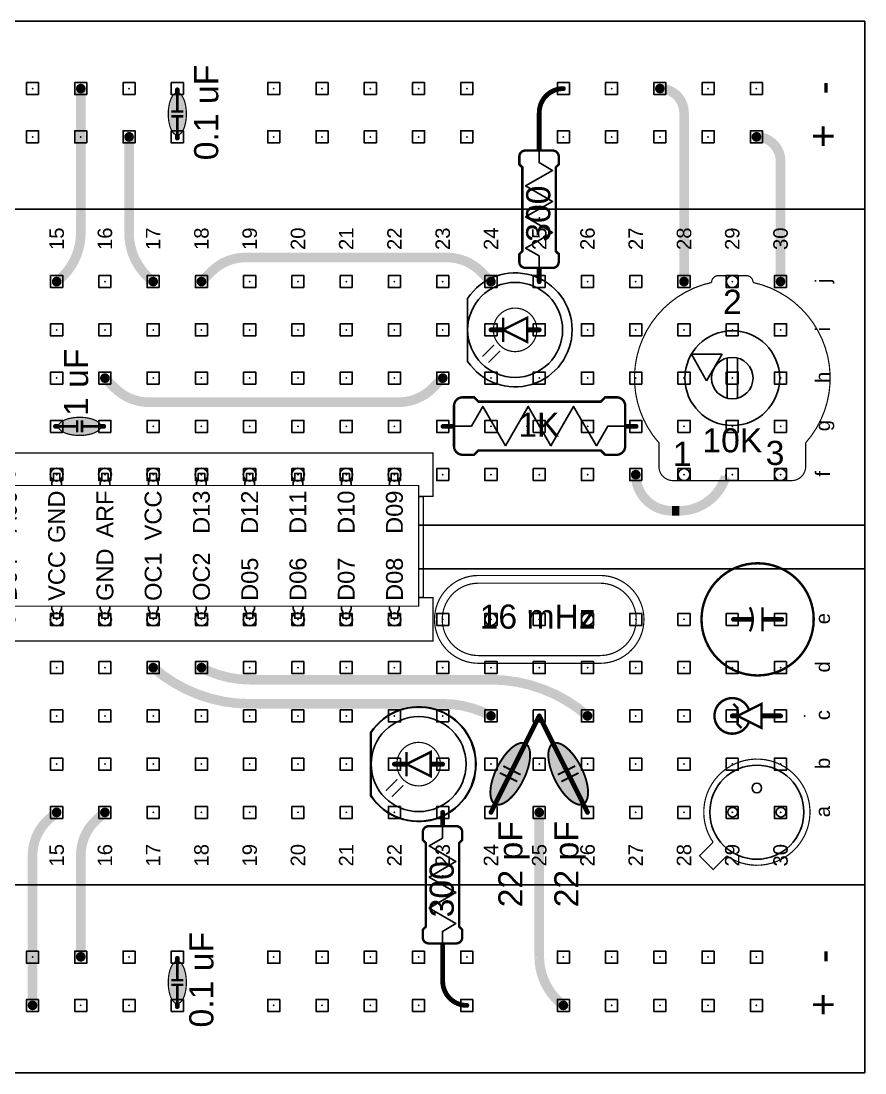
# Model space of a CAD drawing. Header units: inches. Extents: x -1.06 to 2.19, y 1.16 to 3.34.
# Drawn here: x 0.439 to 2.188, y 1.16 to 3.34 of the extents above; entities that cross this region are included whole.
import ezdxf
from ezdxf.enums import TextEntityAlignment as Align

# ---------------------------------------------------------------- set-up
doc = ezdxf.new("R2010")
doc.units = ezdxf.units.IN
doc.header["$MEASUREMENT"] = 0
for name, color, linetype in [('21', 251, 'Continuous'), ('23', 178, 'Continuous'), ('51', 251, 'Continuous'), ('breadboard', 7, 'Continuous'), ('tiepoints', 7, 'Continuous')]:
    doc.layers.add(name, color=color, linetype=linetype)
doc.styles.add('Arial', font='arial.ttf')
doc.styles.add('Pins', font='arial.ttf', dxfattribs={"height": 0.05})
doc.styles.get("Standard").update_dxf_attribs({"font": 'arial.ttf'})

# ---------------------------------------------------------------- blocks, each defined once
blk = doc.blocks.new('Capacitor_Ceramic_Medium')
at = {"linetype": 'ByBlock'}
h = blk.add_hatch(color=256, dxfattribs=at)
h.set_gradient(color1=(204, 153, 0), color2=(204, 153, 0))
edge = h.paths.add_edge_path()
edge.add_arc((0.0151, 0), 0.00884, 180, 201.818)
edge.add_arc((0.0159, 0.0003), 0.00971, 201.818, 222.6196)
edge.add_arc((0.0353, 0.0182), 0.0361, 222.6196, 227.7217)
edge.add_arc((0.0192, 0.0005), 0.0121, 227.7217, 236.5255)
edge.add_arc((0.0422, 0.0353), 0.0539, 236.5255, 240.9992)
edge.add_arc((0.0289, 0.0112), 0.0264, 240.9992, 247.3943)
edge.add_arc((0.0513, 0.0652), 0.0848, 247.3943, 250.0798)
edge.add_arc((0.0356, 0.0216), 0.0384, 250.0798, 254.069)
edge.add_arc((0.053, 0.0828), 0.1022, 254.069, 256.041)
edge.add_arc((0.0455, 0.0524), 0.0707, 256.041, 258.4109)
edge.add_arc((0.0438, 0.0441), 0.0623, 258.4109, 260.6629)
edge.add_arc((0.0591, 0.1375), 0.157, 260.6629, 262.0817)
edge.add_arc((0.0478, 0.0561), 0.0748, 262.0817, 266.4221)
edge.add_arc((0.05, 0.0913), 0.11, 266.4221, 270)
edge.add_arc((0.05, 0.0913), 0.11, 270, 273.5779)
edge.add_arc((0.0522, 0.0561), 0.0748, 273.5779, 277.9183)
edge.add_arc((0.0409, 0.1375), 0.157, 277.9183, 279.3371)
edge.add_arc((0.0562, 0.0441), 0.0623, 279.3371, 281.5891)
edge.add_arc((0.0545, 0.0524), 0.0707, 281.5891, 283.959)
edge.add_arc((0.047, 0.0828), 0.1022, 283.959, 285.931)
edge.add_arc((0.0644, 0.0216), 0.0384, 285.931, 289.9202)
edge.add_arc((0.0487, 0.0652), 0.0848, 289.9202, 292.6057)
edge.add_arc((0.0711, 0.0112), 0.0264, 292.6057, 299.0008)
edge.add_arc((0.0578, 0.0353), 0.0539, 299.0008, 303.4745)
edge.add_arc((0.0808, 0.0005), 0.0121, 303.4745, 312.2783)
edge.add_arc((0.0647, 0.0182), 0.0361, 312.2783, 317.3804)
edge.add_arc((0.0841, 0.0003), 0.00971, 317.3804, 338.182)
edge.add_arc((0.0849, 0), 0.00884, 338.182, 360)
edge.add_arc((0.0849, 0), 0.00884, 360, 381.818)
edge.add_arc((0.0841, -0.0003), 0.00971, 21.818, 42.6196)
edge.add_arc((0.0647, -0.0182), 0.0361, 42.6196, 47.7217)
edge.add_arc((0.0808, -0.0005), 0.0121, 47.7217, 56.5255)
edge.add_arc((0.0578, -0.0353), 0.0539, 56.5255, 60.9992)
edge.add_arc((0.0711, -0.0112), 0.0264, 60.9992, 67.3943)
edge.add_arc((0.0487, -0.0652), 0.0848, 67.3943, 70.0798)
edge.add_arc((0.0644, -0.0216), 0.0384, 70.0798, 74.069)
edge.add_arc((0.047, -0.0828), 0.1022, 74.069, 76.041)
edge.add_arc((0.0545, -0.0524), 0.0707, 76.041, 78.4109)
edge.add_arc((0.0562, -0.0441), 0.0623, 78.4109, 80.6629)
edge.add_arc((0.0409, -0.1375), 0.157, 80.6629, 82.0817)
edge.add_arc((0.0522, -0.0561), 0.0748, 82.0817, 86.4221)
edge.add_arc((0.05, -0.0913), 0.11, 86.4221, 90)
edge.add_arc((0.05, -0.0913), 0.11, 90, 93.5779)
edge.add_arc((0.0478, -0.0561), 0.0748, 93.5779, 97.9183)
edge.add_arc((0.0591, -0.1375), 0.157, 97.9183, 99.3371)
edge.add_arc((0.0438, -0.0441), 0.0623, 99.3371, 101.5891)
edge.add_arc((0.0455, -0.0524), 0.0707, 101.5891, 103.959)
edge.add_arc((0.053, -0.0828), 0.1022, 103.959, 105.931)
edge.add_arc((0.0356, -0.0216), 0.0384, 105.931, 109.9202)
edge.add_arc((0.0513, -0.0652), 0.0848, 109.9202, 112.6057)
edge.add_arc((0.0289, -0.0112), 0.0264, 112.6057, 119.0008)
edge.add_arc((0.0422, -0.0353), 0.0539, 119.0008, 123.4745)
edge.add_arc((0.0192, -0.0005), 0.0121, 123.4745, 132.2783)
edge.add_arc((0.0353, -0.0182), 0.0361, 132.2783, 137.3804)
edge.add_arc((0.0159, -0.0003), 0.00971, 137.3804, 158.182)
edge.add_arc((0.0151, 0), 0.00884, 158.182, 180)
for points, const_width in [([(-0.0025, 0, 1), (0.0025, 0, 1)], 0.005), ([(0.0062, 0, 0.095488), (0.0069, -0.0033, 0.091014), (0.0088, -0.0062, 0.022266), (0.011, -0.0085, 0.038433), (0.0125, -0.0097, 0.019523), (0.0161, -0.0118, 0.027911), (0.0187, -0.0131, 0.011718), (0.0225, -0.0146, 0.017408), (0.025, -0.0154, 0.008605), (0.0284, -0.0163, 0.010341), (0.0312, -0.0169, 0.009827), (0.0337, -0.0174, 0.00619), (0.0375, -0.018, 0.018941), (0.0431, -0.0185, 0.015613), (0.05, -0.0187, 0.015613), (0.0569, -0.0185, 0.018941), (0.0625, -0.018, 0.00619), (0.0663, -0.0174, 0.009827), (0.0688, -0.0169, 0.010341), (0.0716, -0.0163, 0.008605), (0.075, -0.0154, 0.017408), (0.0775, -0.0146, 0.011718), (0.0812, -0.0131, 0.027911), (0.0839, -0.0118, 0.019523), (0.0875, -0.0097, 0.038433), (0.089, -0.0085, 0.022266), (0.0912, -0.0062, 0.091014), (0.0931, -0.0033, 0.095488), (0.0938, 0, 0.095488), (0.0931, 0.0033, 0.091014), (0.0912, 0.0062, 0.022266), (0.089, 0.0085, 0.038433), (0.0875, 0.0097, 0.019523), (0.0839, 0.0118, 0.027911), (0.0812, 0.0131, 0.011718), (0.0775, 0.0146, 0.017408), (0.075, 0.0154, 0.008605), (0.0716, 0.0163, 0.010341), (0.0688, 0.0169, 0.009827), (0.0663, 0.0174, 0.00619), (0.0625, 0.018, 0.018941), (0.0569, 0.0185, 0.015613), (0.05, 0.0187, 0.015613), (0.0431, 0.0185, 0.018941), (0.0375, 0.018, 0.00619), (0.0337, 0.0174, 0.009827), (0.0312, 0.0169, 0.010341), (0.0284, 0.0163, 0.008605), (0.025, 0.0154, 0.017408), (0.0225, 0.0146, 0.011718), (0.0187, 0.0131, 0.027911), (0.0161, 0.0118, 0.019523), (0.0125, 0.0097, 0.038433), (0.011, 0.0085, 0.022266), (0.0088, 0.0062, 0.091014), (0.0069, 0.0033, 0.095488)], 0.0025), ([(0.0975, 0, 1), (0.1025, 0, 1)], 0.005)]:
    blk.add_lwpolyline(points, format="xyb", close=True, dxfattribs=dict(at, const_width=const_width))
for points in [[(0.0062, 0, 0.005, 0.005, 0), (0.045, 0, 0.005, 0.005, 0)], [(0.055, 0, 0.005, 0.005, 0), (0.0938, 0, 0.005, 0.005, 0)]]:
    blk.add_lwpolyline(points, format="xyseb", dxfattribs=at)
at = {"layer": '21', "const_width": 0.005}
for points in [[(0.045, -0.0125), (0.045, 0.0125)], [(0.055, -0.0125), (0.055, 0.0125)]]:
    blk.add_lwpolyline(points, dxfattribs=at)
at = {"layer": '51', "const_width": 0.01}
for points in [[(0.0062, 0), (0, 0)], [(0.1, 0), (0.0938, 0)]]:
    blk.add_lwpolyline(points, dxfattribs=at)
blk = doc.blocks.new('Dip_Chip_28_ATMEGA328')
at = {"linetype": 'ByBlock'}
blk.add_wipeout([(-0.05, 0.275), (-0.05, 0.025), (1.35, 0.025), (1.35, 0.275)], dxfattribs=at)
for points in [[(0.01, 0.275), (0.01, 0.2812), (0.0067, 0.2875), (0.0067, 0.3), (-0.0067, 0.3), (-0.0067, 0.2875), (-0.01, 0.2812), (-0.01, 0.275)], [(0.11, 0.275), (0.11, 0.2812), (0.1067, 0.2875), (0.1067, 0.3), (0.0933, 0.3), (0.0933, 0.2875), (0.09, 0.2812), (0.09, 0.275)], [(0.21, 0.275), (0.21, 0.2812), (0.2067, 0.2875), (0.2067, 0.3), (0.1933, 0.3), (0.1933, 0.2875), (0.19, 0.2812), (0.19, 0.275)], [(0.31, 0.275), (0.31, 0.2812), (0.3067, 0.2875), (0.3067, 0.3), (0.2933, 0.3), (0.2933, 0.2875), (0.29, 0.2812), (0.29, 0.275)], [(0.41, 0.275), (0.41, 0.2812), (0.4067, 0.2875), (0.4067, 0.3), (0.3933, 0.3), (0.3933, 0.2875), (0.39, 0.2812), (0.39, 0.275)], [(0.51, 0.275), (0.51, 0.2812), (0.5067, 0.2875), (0.5067, 0.3), (0.4933, 0.3), (0.4933, 0.2875), (0.49, 0.2812), (0.49, 0.275)], [(0.61, 0.275), (0.61, 0.2812), (0.6067, 0.2875), (0.6067, 0.3), (0.5933, 0.3), (0.5933, 0.2875), (0.59, 0.2812), (0.59, 0.275)], [(0.71, 0.275), (0.71, 0.2812), (0.7067, 0.2875), (0.7067, 0.3), (0.6933, 0.3), (0.6933, 0.2875), (0.69, 0.2812), (0.69, 0.275)], [(0.81, 0.275), (0.81, 0.2812), (0.8067, 0.2875), (0.8067, 0.3), (0.7933, 0.3), (0.7933, 0.2875), (0.79, 0.2812), (0.79, 0.275)], [(0.91, 0.275), (0.91, 0.2812), (0.9067, 0.2875), (0.9067, 0.3), (0.8933, 0.3), (0.8933, 0.2875), (0.89, 0.2812), (0.89, 0.275)], [(1.01, 0.275), (1.01, 0.2812), (1.0067, 0.2875), (1.0067, 0.3), (0.9933, 0.3), (0.9933, 0.2875), (0.99, 0.2812), (0.99, 0.275)], [(1.11, 0.275), (1.11, 0.2812), (1.1067, 0.2875), (1.1067, 0.3), (1.0933, 0.3), (1.0933, 0.2875), (1.09, 0.2812), (1.09, 0.275)], [(1.21, 0.275), (1.21, 0.2812), (1.2067, 0.2875), (1.2067, 0.3), (1.1933, 0.3), (1.1933, 0.2875), (1.19, 0.2812), (1.19, 0.275)], [(1.31, 0.275), (1.31, 0.2812), (1.3067, 0.2875), (1.3067, 0.3), (1.2933, 0.3), (1.2933, 0.2875), (1.29, 0.2812), (1.29, 0.275)], [(0.01, 0.025), (0.01, 0.0187), (0.0067, 0.0125), (0.0067, 0), (-0.0067, 0), (-0.0067, 0.0125), (-0.01, 0.0187), (-0.01, 0.025)], [(0.11, 0.025), (0.11, 0.0187), (0.1067, 0.0125), (0.1067, 0), (0.0933, 0), (0.0933, 0.0125), (0.09, 0.0187), (0.09, 0.025)], [(0.21, 0.025), (0.21, 0.0187), (0.2067, 0.0125), (0.2067, 0), (0.1933, 0), (0.1933, 0.0125), (0.19, 0.0187), (0.19, 0.025)], [(0.31, 0.025), (0.31, 0.0187), (0.3067, 0.0125), (0.3067, 0), (0.2933, 0), (0.2933, 0.0125), (0.29, 0.0187), (0.29, 0.025)], [(0.41, 0.025), (0.41, 0.0187), (0.4067, 0.0125), (0.4067, 0), (0.3933, 0), (0.3933, 0.0125), (0.39, 0.0187), (0.39, 0.025)], [(0.51, 0.025), (0.51, 0.0187), (0.5067, 0.0125), (0.5067, 0), (0.4933, 0), (0.4933, 0.0125), (0.49, 0.0187), (0.49, 0.025)], [(0.61, 0.025), (0.61, 0.0187), (0.6067, 0.0125), (0.6067, 0), (0.5933, 0), (0.5933, 0.0125), (0.59, 0.0187), (0.59, 0.025)], [(0.71, 0.025), (0.71, 0.0187), (0.7067, 0.0125), (0.7067, 0), (0.6933, 0), (0.6933, 0.0125), (0.69, 0.0187), (0.69, 0.025)], [(0.81, 0.025), (0.81, 0.0187), (0.8067, 0.0125), (0.8067, 0), (0.7933, 0), (0.7933, 0.0125), (0.79, 0.0187), (0.79, 0.025)], [(0.91, 0.025), (0.91, 0.0187), (0.9067, 0.0125), (0.9067, 0), (0.8933, 0), (0.8933, 0.0125), (0.89, 0.0187), (0.89, 0.025)], [(1.01, 0.025), (1.01, 0.0187), (1.0067, 0.0125), (1.0067, 0), (0.9933, 0), (0.9933, 0.0125), (0.99, 0.0187), (0.99, 0.025)], [(1.11, 0.025), (1.11, 0.0187), (1.1067, 0.0125), (1.1067, 0), (1.0933, 0), (1.0933, 0.0125), (1.09, 0.0187), (1.09, 0.025)], [(1.21, 0.025), (1.21, 0.0187), (1.2067, 0.0125), (1.2067, 0), (1.1933, 0), (1.1933, 0.0125), (1.19, 0.0187), (1.19, 0.025)], [(1.31, 0.025), (1.31, 0.0187), (1.3067, 0.0125), (1.3067, 0), (1.2933, 0), (1.2933, 0.0125), (1.29, 0.0187), (1.29, 0.025)]]:
    blk.add_lwpolyline(points, dxfattribs=at)
at = {"linetype": 'ByBlock', "const_width": 0.0025}
blk.add_lwpolyline([(-0.05, 0.275), (-0.05, 0.025), (1.35, 0.025), (1.35, 0.275)], close=True, dxfattribs=at)
blk.add_lwpolyline([(-0.05, 0.1241, 1), (-0.05, 0.1759)], format="xyb", dxfattribs=at)
blk.add_lwpolyline([(-0.0241, 0.0437, 1), (-0.0412, 0.0437, 1)], format="xyb", close=True, dxfattribs=at)
at = {"linetype": 'ByBlock', "style": 'Arial'}
for s, p in [(' A05', (-0.0002, 0.2644)), ('A04', (0.0998, 0.2644)), ('A03', (0.1998, 0.2644)), ('A02', (0.2998, 0.2644)), ('A02', (0.3998, 0.2644)), ('A00', (0.4998, 0.2644)), ('GND', (0.5998, 0.2644)), ('ARF', (0.6998, 0.2644)), ('VCC', (0.7998, 0.2644)), ('D13', (0.8998, 0.2644)), ('D12', (0.9998, 0.2644)), ('D11', (1.0998, 0.2644)), ('D10', (1.1998, 0.2644)), ('D09', (1.2998, 0.2644))]:
    blk.add_text(s, height=0.035, rotation=90, dxfattribs=at).set_placement(p, align=Align.MIDDLE_RIGHT)
for s, p in [('RST', (0, 0.0358)), ('VCC', (0.6, 0.0358)), ('GND', (0.7, 0.0358)), ('OC1', (0.8, 0.0358)), ('OC2', (0.9, 0.0358)), ('D00', (0.1, 0.0358)), ('D01', (0.2, 0.0358)), ('D02', (0.3, 0.0358)), ('D03', (0.4, 0.0358)), ('D04', (0.5, 0.0358)), ('D05', (1, 0.0358)), ('D06', (1.1, 0.0358)), ('D07', (1.2, 0.0358)), ('D08', (1.3, 0.0358))]:
    blk.add_text(s, height=0.035, rotation=90, dxfattribs=at).set_placement(p, align=Align.MIDDLE_LEFT)
blk = doc.blocks.new('TiePoint')
at = {"color": 1}
blk.add_lwpolyline([(0.0125, -0.0125), (0.0125, 0.0125), (-0.0125, 0.0125), (-0.0125, -0.0125)], close=True, dxfattribs=at)
at = {"color": 7}
blk.add_point((0, 0), dxfattribs=at)
blk = doc.blocks.new('breadboard (400)')
at = {"color": 7}
for p, q in [((-0.54, 3.075), (-0.54, -0.175)), ((1.64, 3.075), (1.64, -0.175))]:
    blk.add_line(p, q, dxfattribs=at)
at = {"layer": 'breadboard', "color": 0}
for p, q in [((-0.15, 3.075), (-0.15, -0.175)), ((0.505, 3.075), (0.505, -0.175)), ((0.595, 3.075), (0.595, -0.175)), ((1.25, 3.075), (1.25, -0.175)), ((-0.54, -0.175), (1.64, -0.175))]:
    blk.add_line(p, q, dxfattribs=at)
at = {"layer": 'tiepoints', "color": 0}
for p in [(-0.4, 1.55), (-0.3, 1.55), (0, 1.5), (0.1, 1.5), (0.2, 1.5), (0.3, 1.5), (0.4, 1.5), (-0.4, 1.45), (-0.3, 1.45), (0, 1.4), (0.1, 1.4), (0.2, 1.4), (0.3, 1.4), (0.4, 1.4), (-0.4, 1.35), (-0.3, 1.35), (0, 1.3), (0.1, 1.3), (0.2, 1.3), (0.3, 1.3), (0.4, 1.3), (-0.4, 1.25), (-0.3, 1.25), (0, 1.2), (0.1, 1.2), (0.2, 1.2), (0.3, 1.2), (0.4, 1.2), (0, 1.1), (0.1, 1.1), (0.2, 1.1), (0.3, 1.1), (0.4, 1.1), (-0.4, 1.05), (-0.3, 1.05), (0, 1), (0.1, 1), (0.2, 1), (0.3, 1), (0.4, 1), (-0.4, 0.95), (-0.3, 0.95), (0, 0.9), (0.1, 0.9), (0.2, 0.9), (0.3, 0.9), (0.4, 0.9), (-0.4, 0.85), (-0.3, 0.85), (0, 0.8), (0.1, 0.8), (0.2, 0.8), (0.3, 0.8), (0.4, 0.8), (-0.4, 0.75), (-0.3, 0.75), (0, 0.7), (0.1, 0.7), (0.2, 0.7), (0.3, 0.7), (0.4, 0.7), (-0.4, 0.65), (-0.3, 0.65), (0, 0.6), (0.1, 0.6), (0.2, 0.6), (0.3, 0.6), (0.4, 0.6), (0, 0.5), (0.1, 0.5), (0.2, 0.5), (0.3, 0.5), (0.4, 0.5), (-0.4, 0.45), (-0.3, 0.45), (0, 0.4), (0.1, 0.4), (0.2, 0.4), (0.3, 0.4), (0.4, 0.4), (-0.4, 0.35), (-0.3, 0.35), (0, 0.3), (0.1, 0.3), (0.2, 0.3), (0.3, 0.3), (0.4, 0.3), (-0.4, 0.25), (-0.3, 0.25), (0, 0.2), (0.1, 0.2), (0.2, 0.2), (0.3, 0.2), (0.4, 0.2), (-0.4, 0.15), (-0.3, 0.15), (0, 0.1), (0.1, 0.1), (0.2, 0.1), (0.3, 0.1), (0.4, 0.1), (-0.4, 0.05), (-0.3, 0.05), (0, 0), (0.1, 0), (0.2, 0), (0.3, 0), (0.4, 0)]:
    blk.add_blockref('TiePoint', p, dxfattribs=at)
at = {"layer": 'tiepoints', "color": 0, "xscale": -1}
for p in [(1.4, 1.55), (1.5, 1.55), (0.7, 1.5), (0.8, 1.5), (0.9, 1.5), (1, 1.5), (1.1, 1.5), (1.4, 1.45), (1.5, 1.45), (0.7, 1.4), (0.8, 1.4), (0.9, 1.4), (1, 1.4), (1.1, 1.4), (1.4, 1.35), (1.5, 1.35), (0.7, 1.3), (0.8, 1.3), (0.9, 1.3), (1, 1.3), (1.1, 1.3), (1.4, 1.25), (1.5, 1.25), (0.7, 1.2), (0.8, 1.2), (0.9, 1.2), (1, 1.2), (1.1, 1.2), (0.7, 1.1), (0.8, 1.1), (0.9, 1.1), (1, 1.1), (1.1, 1.1), (1.4, 1.05), (1.5, 1.05), (0.7, 1), (0.8, 1), (0.9, 1), (1, 1), (1.1, 1), (1.4, 0.95), (1.5, 0.95), (0.7, 0.9), (0.8, 0.9), (0.9, 0.9), (1, 0.9), (1.1, 0.9), (1.4, 0.85), (1.5, 0.85), (0.7, 0.8), (0.8, 0.8), (0.9, 0.8), (1, 0.8), (1.1, 0.8), (1.4, 0.75), (1.5, 0.75), (0.7, 0.7), (0.8, 0.7), (0.9, 0.7), (1, 0.7), (1.1, 0.7), (1.4, 0.65), (1.5, 0.65), (0.7, 0.6), (0.8, 0.6), (0.9, 0.6), (1, 0.6), (1.1, 0.6), (0.7, 0.5), (0.8, 0.5), (0.9, 0.5), (1, 0.5), (1.1, 0.5), (1.4, 0.45), (1.5, 0.45), (0.7, 0.4), (0.8, 0.4), (0.9, 0.4), (1, 0.4), (1.1, 0.4), (1.4, 0.35), (1.5, 0.35), (0.7, 0.3), (0.8, 0.3), (0.9, 0.3), (1, 0.3), (1.1, 0.3), (1.4, 0.25), (1.5, 0.25), (0.7, 0.2), (0.8, 0.2), (0.9, 0.2), (1, 0.2), (1.1, 0.2), (1.4, 0.15), (1.5, 0.15), (0.7, 0.1), (0.8, 0.1), (0.9, 0.1), (1, 0.1), (1.1, 0.1), (1.4, 0.05), (1.5, 0.05), (0.7, 0), (0.8, 0), (0.9, 0), (1, 0), (1.1, 0)]:
    blk.add_blockref('TiePoint', p, dxfattribs=at)
at = {"layer": 'breadboard', "color": 254, "style": 'Pins'}
for s, height, p in [('15', 0.03, (-0.0888, 1.50005)), ('15', 0.03, (1.1888, 1.50005)), ('16', 0.03, (-0.0888, 1.40005)), ('16', 0.03, (1.1888, 1.40005)), ('17', 0.03, (-0.0888, 1.30005)), ('17', 0.03, (1.1888, 1.30005)), ('18', 0.03, (-0.0888, 1.20005)), ('18', 0.03, (1.1888, 1.20005)), ('19', 0.03, (-0.0888, 1.10005)), ('19', 0.03, (1.1888, 1.10005)), ('20', 0.03, (-0.0888, 1.00005)), ('20', 0.03, (1.1888, 1.00005)), ('21', 0.03, (-0.0888, 0.90005)), ('21', 0.03, (1.1888, 0.90005)), ('22', 0.03, (-0.0888, 0.80005)), ('22', 0.03, (1.1888, 0.80005)), ('23', 0.03, (-0.0888, 0.70005)), ('23', 0.03, (1.1888, 0.70005)), ('24', 0.03, (-0.0888, 0.60005)), ('24', 0.03, (1.1888, 0.60005)), ('25', 0.03, (-0.0888, 0.50005)), ('25', 0.03, (1.1888, 0.50005)), ('26', 0.03, (-0.0888, 0.40005)), ('26', 0.03, (1.1888, 0.40005)), ('27', 0.03, (-0.0888, 0.30005)), ('27', 0.03, (1.1888, 0.30005)), ('28', 0.03, (-0.0888, 0.20005)), ('28', 0.03, (1.1888, 0.20005)), ('29', 0.03, (-0.0888, 0.10005)), ('29', 0.03, (1.1888, 0.10005)), ('30', 0.03, (-0.0888, 0.00005)), ('30', 0.03, (1.1888, 0.00005)), ('+', 0.06, (-0.39844, -0.08744)), ('a', 0.03, (0.00156, -0.08744)), ('b', 0.03, (0.10156, -0.08744)), ('c', 0.03, (0.20156, -0.08744)), ('d', 0.03, (0.30156, -0.08744)), ('e', 0.03, (0.40156, -0.08744)), ('f', 0.03, (0.70156, -0.08744)), ('g', 0.03, (0.80156, -0.08744)), ('h', 0.03, (0.90156, -0.08744)), ('i', 0.03, (1.00156, -0.08744)), ('j', 0.03, (1.10156, -0.08744)), ('+', 0.06, (1.40156, -0.08744)), ('-', 0.06, (-0.29844, -0.08744)), ('-', 0.06, (1.50156, -0.08744))]:
    blk.add_text(s, height=height, dxfattribs=at).set_placement(p, align=Align.MIDDLE_CENTER)
blk = doc.blocks.new('Crystal_top')
at = {"color": 5, "const_width": 0.0025}
blk.add_lwpolyline([(-0.026, 0.091, 1), (-0.026, -0.091), (0.226, -0.091, 1), (0.226, 0.091)], format="xyb", close=True, dxfattribs=at)
at = {"const_width": 0.0025}
blk.add_lwpolyline([(-0.026, -0.075), (0.226, -0.075, 1), (0.226, 0.075), (-0.026, 0.075, 1)], format="xyb", close=True, dxfattribs=at)
for centre in [(0, 0), (0.2, 0)]:
    blk.add_circle(centre, 0.0125)
blk = doc.blocks.new('Capacitor_Ceramic_Large')
at = {"linetype": 'ByBlock'}
h = blk.add_hatch(color=256, dxfattribs=at)
h.set_gradient(color1=(204, 153, 0), color2=(204, 153, 0))
edge = h.paths.add_edge_path()
edge.add_arc((0.0302, 0), 0.0177, 180, 201.818)
edge.add_arc((0.0318, 0.0006), 0.0194, 201.818, 222.6196)
edge.add_arc((0.0706, 0.0364), 0.0722, 222.6196, 227.7217)
edge.add_arc((0.0384, 0.0009), 0.0243, 227.7217, 236.5255)
edge.add_arc((0.0845, 0.0706), 0.1078, 236.5255, 240.9992)
edge.add_arc((0.0578, 0.0225), 0.0528, 240.9992, 247.3943)
edge.add_arc((0.1027, 0.1303), 0.1696, 247.3943, 250.0798)
edge.add_arc((0.0711, 0.0432), 0.0769, 250.0798, 254.069)
edge.add_arc((0.1061, 0.1657), 0.2043, 254.069, 256.041)
edge.add_arc((0.0909, 0.1047), 0.1415, 256.041, 258.4109)
edge.add_arc((0.0875, 0.0882), 0.1246, 258.4109, 260.6629)
edge.add_arc((0.1182, 0.275), 0.3139, 260.6629, 262.0817)
edge.add_arc((0.0956, 0.1122), 0.1495, 262.0817, 266.4221)
edge.add_arc((0.1, 0.1825), 0.22, 266.4221, 270)
edge.add_arc((0.1, 0.1825), 0.22, 270, 273.5779)
edge.add_arc((0.1044, 0.1122), 0.1495, 273.5779, 277.9183)
edge.add_arc((0.0818, 0.275), 0.3139, 277.9183, 279.3371)
edge.add_arc((0.1125, 0.0882), 0.1246, 279.3371, 281.5891)
edge.add_arc((0.1091, 0.1047), 0.1415, 281.5891, 283.959)
edge.add_arc((0.0939, 0.1657), 0.2043, 283.959, 285.931)
edge.add_arc((0.1289, 0.0432), 0.0769, 285.931, 289.9202)
edge.add_arc((0.0973, 0.1303), 0.1696, 289.9202, 292.6057)
edge.add_arc((0.1422, 0.0225), 0.0528, 292.6057, 299.0008)
edge.add_arc((0.1155, 0.0706), 0.1078, 299.0008, 303.4745)
edge.add_arc((0.1616, 0.0009), 0.0243, 303.4745, 312.2783)
edge.add_arc((0.1294, 0.0364), 0.0722, 312.2783, 317.3804)
edge.add_arc((0.1682, 0.0006), 0.0194, 317.3804, 338.182)
edge.add_arc((0.1698, 0), 0.0177, 338.182, 360)
edge.add_arc((0.1698, 0), 0.0177, 360, 381.818)
edge.add_arc((0.1682, -0.0006), 0.0194, 21.818, 42.6196)
edge.add_arc((0.1294, -0.0364), 0.0722, 42.6196, 47.7217)
edge.add_arc((0.1616, -0.0009), 0.0243, 47.7217, 56.5255)
edge.add_arc((0.1155, -0.0706), 0.1078, 56.5255, 60.9992)
edge.add_arc((0.1422, -0.0225), 0.0528, 60.9992, 67.3943)
edge.add_arc((0.0973, -0.1303), 0.1696, 67.3943, 70.0798)
edge.add_arc((0.1289, -0.0432), 0.0769, 70.0798, 74.069)
edge.add_arc((0.0939, -0.1657), 0.2043, 74.069, 76.041)
edge.add_arc((0.1091, -0.1047), 0.1415, 76.041, 78.4109)
edge.add_arc((0.1125, -0.0882), 0.1246, 78.4109, 80.6629)
edge.add_arc((0.0818, -0.275), 0.3139, 80.6629, 82.0817)
edge.add_arc((0.1044, -0.1122), 0.1495, 82.0817, 86.4221)
edge.add_arc((0.1, -0.1825), 0.22, 86.4221, 90)
edge.add_arc((0.1, -0.1825), 0.22, 90, 93.5779)
edge.add_arc((0.0956, -0.1122), 0.1495, 93.5779, 97.9183)
edge.add_arc((0.1182, -0.275), 0.3139, 97.9183, 99.3371)
edge.add_arc((0.0875, -0.0882), 0.1246, 99.3371, 101.5891)
edge.add_arc((0.0909, -0.1047), 0.1415, 101.5891, 103.959)
edge.add_arc((0.1061, -0.1657), 0.2043, 103.959, 105.931)
edge.add_arc((0.0711, -0.0432), 0.0769, 105.931, 109.9202)
edge.add_arc((0.1027, -0.1303), 0.1696, 109.9202, 112.6057)
edge.add_arc((0.0578, -0.0225), 0.0528, 112.6057, 119.0008)
edge.add_arc((0.0845, -0.0706), 0.1078, 119.0008, 123.4745)
edge.add_arc((0.0384, -0.0009), 0.0243, 123.4745, 132.2783)
edge.add_arc((0.0706, -0.0364), 0.0722, 132.2783, 137.3804)
edge.add_arc((0.0318, -0.0006), 0.0194, 137.3804, 158.182)
edge.add_arc((0.0302, 0), 0.0177, 158.182, 180)
at = {"linetype": 'ByBlock', "const_width": 0.005}
for points in [[(0.0125, 0, 0.095488), (0.0138, -0.0066, 0.091014), (0.0175, -0.0125, 0.022266), (0.0221, -0.017, 0.038433), (0.025, -0.0193, 0.019523), (0.0322, -0.0237, 0.027911), (0.0375, -0.0262, 0.011718), (0.0449, -0.0291, 0.017408), (0.05, -0.0308, 0.008605), (0.0568, -0.0326, 0.010341), (0.0625, -0.0339, 0.009827), (0.0673, -0.0348, 0.00619), (0.075, -0.0359, 0.018941), (0.0863, -0.0371, 0.015613), (0.1, -0.0375, 0.015613), (0.1137, -0.0371, 0.018941), (0.125, -0.0359, 0.00619), (0.1327, -0.0348, 0.009827), (0.1375, -0.0339, 0.010341), (0.1432, -0.0326, 0.008605), (0.15, -0.0308, 0.017408), (0.1551, -0.0291, 0.011718), (0.1625, -0.0262, 0.027911), (0.1678, -0.0237, 0.019523), (0.175, -0.0193, 0.038433), (0.1779, -0.017, 0.022266), (0.1825, -0.0125, 0.091014), (0.1862, -0.0066, 0.095488), (0.1875, 0, 0.095488), (0.1862, 0.0066, 0.091014), (0.1825, 0.0125, 0.022266), (0.1779, 0.017, 0.038433), (0.175, 0.0193, 0.019523), (0.1678, 0.0237, 0.027911), (0.1625, 0.0262, 0.011718), (0.1551, 0.0291, 0.017408), (0.15, 0.0308, 0.008605), (0.1432, 0.0326, 0.010341), (0.1375, 0.0339, 0.009827), (0.1327, 0.0348, 0.00619), (0.125, 0.0359, 0.018941), (0.1137, 0.0371, 0.015613), (0.1, 0.0375, 0.015613), (0.0863, 0.0371, 0.018941), (0.075, 0.0359, 0.00619), (0.0673, 0.0348, 0.009827), (0.0625, 0.0339, 0.010341), (0.0568, 0.0326, 0.008605), (0.05, 0.0308, 0.017408), (0.0449, 0.0291, 0.011718), (0.0375, 0.0262, 0.027911), (0.0322, 0.0237, 0.019523), (0.025, 0.0193, 0.038433), (0.0221, 0.017, 0.022266), (0.0175, 0.0125, 0.091014), (0.0138, 0.0066, 0.095488)], [(-0.0025, 0, 1), (0.0025, 0, 1)], [(0.1975, 0, 1), (0.2025, 0, 1)]]:
    blk.add_lwpolyline(points, format="xyb", close=True, dxfattribs=at)
at = {"linetype": 'ByBlock'}
for points in [[(0.0125, 0, 0.005, 0.005, 0), (0.09, 0, 0.005, 0.005, 0)], [(0.11, 0, 0.005, 0.005, 0), (0.1875, 0, 0.005, 0.005, 0)]]:
    blk.add_lwpolyline(points, format="xyseb", dxfattribs=at)
at = {"layer": '21', "const_width": 0.005}
for points in [[(0.09, -0.025), (0.09, 0.025)], [(0.11, -0.025), (0.11, 0.025)]]:
    blk.add_lwpolyline(points, dxfattribs=at)
at = {"layer": '51', "const_width": 0.01}
for points in [[(0.0125, 0), (0, 0)], [(0.2, 0), (0.1875, 0)]]:
    blk.add_lwpolyline(points, dxfattribs=at)
blk = doc.blocks.new('LED_Orange')
at = {"color": 30}
blk.add_line((-0.0484, -0.0653), (-0.0484, 0.0653), dxfattribs=at)
at = {"const_width": 0.0025}
for points in [[(0.0049, 0, -1), (0.0951, 0)], [(0.0049, 0, 1), (0.0951, 0)]]:
    blk.add_lwpolyline(points, format="xyb", dxfattribs=at)
at = {"const_width": 0.005}
for points in [[(-0.0025, 0, 1), (0.0025, 0, 1)], [(0.0975, 0, 1), (0.1025, 0, 1)]]:
    blk.add_lwpolyline(points, format="xyb", close=True, dxfattribs=at)
for points in [[(0.0063, -0.0312, 0.0025, 0.0025, 0), (-0.0125, -0.05, 0.0075, 0, 0), (-0.0187, -0.0562, 0.0025, 0.0025, 0)], [(0.0187, -0.0438, 0.0025, 0.0025, 0), (0, -0.0625, 0.0075, 0, 0), (-0.0062, -0.0687, 0.0025, 0.0025, 0)]]:
    blk.add_lwpolyline(points, format="xyseb")
at = {"color": 30}
blk.add_circle((0.05, 0), 0.0984, dxfattribs=at)
blk.add_arc((0.05, 0), 0.1181, 213.5573, 146.4427, dxfattribs=at)
at = {"layer": '21', "const_width": 0.005}
blk.add_lwpolyline([(0.025, 0), (0.075, 0.025), (0.075, -0.025)], close=True, dxfattribs=at)
at = {"layer": '21'}
for points, const_width in [([(0.025, 0.025), (0.025, -0.025)], 0.005), ([(0, 0), (0.025, 0)], 0.01), ([(0.075, 0), (0.1, 0)], 0.01)]:
    blk.add_lwpolyline(points, dxfattribs=dict(at, const_width=const_width))
blk = doc.blocks.new('resistor_0.25W')
at = {"linetype": 'ByBlock'}
blk.add_lwpolyline([(0.026, 0.0005), (0.0533, 0.0005), (0.0694, 0.0284), (0.1017, -0.0275), (0.1339, 0.0284), (0.1661, -0.0275), (0.1983, 0.0284), (0.2306, -0.0275), (0.2467, 0.0005), (0.274, 0.0005)], dxfattribs=at)
at = {"linetype": 'ByBlock', "const_width": 0.005}
for points in [[(-0.0025, 0, 1), (0.0025, 0, 1)], [(0.2975, 0, 1), (0.3025, 0, 1)]]:
    blk.add_lwpolyline(points, format="xyb", close=True, dxfattribs=at)
at = {"layer": '21', "const_width": 0.005}
blk.add_lwpolyline([(0.0285, 0.0005), (0.0285, -0.028, 0.414214), (0.0409, -0.0404), (0.057, -0.0404), (0.0632, -0.0342), (0.2368, -0.0342), (0.243, -0.0404), (0.2591, -0.0404, 0.414214), (0.2715, -0.028), (0.2715, 0.0005), (0.2715, 0.0289, 0.414214), (0.2591, 0.0413), (0.243, 0.0413), (0.2368, 0.0351), (0.0632, 0.0351), (0.057, 0.0413), (0.0409, 0.0413, 0.414214), (0.0285, 0.0289)], format="xyb", close=True, dxfattribs=at)
at = {"layer": '23'}
blk.add_point((0.1321, 0), dxfattribs=at)
at = {"layer": '51', "const_width": 0.01}
for points in [[(0, 0), (0.026, 0)], [(0.3, 0), (0.274, 0)]]:
    blk.add_lwpolyline(points, dxfattribs=at)
blk = doc.blocks.new('Dip_Socket_28_pin(300)')
at = {"linetype": 'ByBlock'}
blk.add_wipeout([(1.38, 0.345), (-0.08, 0.345), (-0.08, 0.255), (-0.06, 0.255), (-0.06, 0.045), (-0.08, 0.045), (-0.08, -0.045), (1.38, -0.045), (1.38, 0.045), (1.36, 0.045), (1.36, 0.255), (1.38, 0.255)], dxfattribs=at)
for p, q in [((-0.08, 0.255), (1.36, 0.255)), ((-0.08, 0.045), (1.36, 0.045))]:
    blk.add_line(p, q, dxfattribs=at)
for centre in [(0, 0.3), (0.1, 0.3), (0.2, 0.3), (0.3, 0.3), (0.4, 0.3), (0.5, 0.3), (0.6, 0.3), (0.7, 0.3), (0.8, 0.3), (0.9, 0.3), (1, 0.3), (1.1, 0.3), (1.2, 0.3), (1.3, 0.3), (0, 0), (0.1, 0), (0.2, 0), (0.3, 0), (0.4, 0), (0.5, 0), (0.6, 0), (0.7, 0), (0.8, 0), (0.9, 0), (1, 0), (1.1, 0), (1.2, 0), (1.3, 0)]:
    blk.add_circle(centre, 0.0133, dxfattribs=at)
at = {"layer": '21', "const_width": 0.0025}
blk.add_lwpolyline([(1.38, 0.345), (-0.08, 0.345), (-0.08, 0.255), (-0.06, 0.255), (-0.06, 0.045), (-0.08, 0.045), (-0.08, -0.045), (1.38, -0.045), (1.38, 0.045), (1.36, 0.045), (1.36, 0.255), (1.38, 0.255)], close=True, dxfattribs=at)
blk = doc.blocks.new('pot_round_flat')
for p, q in [((0.0571, 0.3982), (0.0571, 0.3982)), ((0.1431, 0.3982), (0.1431, 0.3982)), ((0.0153, 0.2497), (0.0468, 0.1942)), ((0.0154, 0.2498), (0.0791, 0.2493)), ((0.0468, 0.1942), (0.0791, 0.2493)), ((0.0891, 0.2416), (0.0891, 0.1585)), ((0.1111, 0.2416), (0.1111, 0.1585))]:
    blk.add_line(p, q)
at = {"const_width": 0.0025}
blk.add_lwpolyline([(-0.052, 0.0659), (-0.052, 0.0168, 0.414214), (-0.0227, -0.0124), (0.2228, -0.0124, 0.414214), (0.2521, 0.0168), (0.2521, 0.0659, 0.572503), (0.1431, 0.3982, 0.414214), (0.1287, 0.4125), (0.0714, 0.4125, 0.414214), (0.0571, 0.3982, 0.572503)], format="xyb", close=True, dxfattribs=at)
for centre, radius in [((0.1, 0.4), 0.0125), ((0.1001, 0.2), 0.0982), ((0.1001, 0.2), 0.043), ((0, 0), 0.0125), ((0.2, 0), 0.0125)]:
    blk.add_circle(centre, radius)
at = {"color": 253}
for s, p in [('2', (0.1002, 0.3581)), ('1', (-0.0038, 0.0432)), ('3', (0.1886, 0.045))]:
    blk.add_text(s, height=0.05, dxfattribs=at).set_placement(p, align=Align.MIDDLE_CENTER)
blk = doc.blocks.new('TO-46_top')
at = {"color": 7, "const_width": 0.0025}
blk.add_lwpolyline([(-0.0623, -0.0906), (-0.0906, -0.1189), (-0.1189, -0.0906), (-0.0906, -0.0623, -10.908327)], format="xyb", close=True, dxfattribs=at)
at = {"color": 7}
for centre, radius in [((0, 0), 0.0975), ((0, 0.05), 0.01), ((-0.05, 0), 0.01), ((0.05, 0), 0.01)]:
    blk.add_circle(centre, radius, dxfattribs=at)
blk = doc.blocks.new('LED_Yellow')
at = {"color": 255}
blk.add_line((-0.0494, -0.0656), (-0.0494, 0.0656), dxfattribs=at)
at = {"color": 2}
blk.add_line((-0.0484, -0.0653), (-0.0484, 0.0653), dxfattribs=at)
at = {"const_width": 0.0025}
for points in [[(0.0049, 0, -1), (0.0951, 0)], [(0.0049, 0, 1), (0.0951, 0)]]:
    blk.add_lwpolyline(points, format="xyb", dxfattribs=at)
at = {"const_width": 0.005}
for points in [[(-0.0025, 0, 1), (0.0025, 0, 1)], [(0.0975, 0, 1), (0.1025, 0, 1)]]:
    blk.add_lwpolyline(points, format="xyb", close=True, dxfattribs=at)
for points in [[(0.0063, -0.0312, 0.0025, 0.0025, 0), (-0.0125, -0.05, 0.0075, 0, 0), (-0.0187, -0.0562, 0.0025, 0.0025, 0)], [(0.0187, -0.0438, 0.0025, 0.0025, 0), (0, -0.0625, 0.0075, 0, 0), (-0.0062, -0.0687, 0.0025, 0.0025, 0)]]:
    blk.add_lwpolyline(points, format="xyseb")
at = {"color": 2}
blk.add_circle((0.05, 0), 0.0984, dxfattribs=at)
at = {"color": 255}
blk.add_arc((0.05, 0), 0.1191, 213.412, 146.588, dxfattribs=at)
at = {"color": 2}
blk.add_arc((0.05, 0), 0.1181, 213.5573, 146.4427, dxfattribs=at)
at = {"layer": '21', "const_width": 0.005}
blk.add_lwpolyline([(0.025, 0), (0.075, 0.025), (0.075, -0.025)], close=True, dxfattribs=at)
at = {"layer": '21'}
for points, const_width in [([(0.025, 0.025), (0.025, -0.025)], 0.005), ([(0, 0), (0.025, 0)], 0.01), ([(0.075, 0), (0.1, 0)], 0.01)]:
    blk.add_lwpolyline(points, dxfattribs=dict(at, const_width=const_width))
blk = doc.blocks.new('Capacitor_Can_6mm')
at = {"linetype": 'ByBlock', "const_width": 0.005}
for points in [[(0.05, -0.1162, 1), (0.05, 0.1163, 1)], [(-0.0025, 0, 1), (0.0025, 0, 1)], [(0.0975, 0, 1), (0.1025, 0, 1)]]:
    blk.add_lwpolyline(points, format="xyb", close=True, dxfattribs=at)
blk.add_lwpolyline([(0.0339, -0.025, 0.243517), (0.0339, 0.025, 0.070938)], format="xyb", dxfattribs=at)
at = {"layer": '21', "const_width": 0.005}
blk.add_lwpolyline([(0.06, -0.025), (0.06, 0.025)], dxfattribs=at)
at = {"layer": '51', "const_width": 0.01}
for points in [[(0.04, 0), (0, 0)], [(0.1, 0), (0.06, 0)]]:
    blk.add_lwpolyline(points, dxfattribs=at)
blk = doc.blocks.new('Diode_Zener_DO-41_end')
at = {"linetype": 'ByBlock'}
blk.add_lwpolyline([(0.0348, 0.012, 0.005, 0.005, 0.319738), (0, 0.0369, 0.005, 0.005, 1), (0, -0.0369, 0.005, 0.005, 0.319738), (0.0348, -0.012, 0.005, 0.005, 0.168023)], format="xyseb", dxfattribs=at)
at = {"linetype": 'ByBlock', "const_width": 0.005}
for points in [[(-0.0025, 0, 1), (0.0025, 0, 1)], [(0.0975, 0, 1), (0.1025, 0, 1)]]:
    blk.add_lwpolyline(points, format="xyb", close=True, dxfattribs=at)
at = {"layer": '21'}
for points, const_width in [([(0.0024, 0.025), (0.0107, 0.0167), (0.0107, -0.0167), (0.0191, -0.025)], 0.005), ([(0, 0), (0.0107, 0)], 0.01), ([(0.0607, 0), (0.1, 0)], 0.01)]:
    blk.add_lwpolyline(points, dxfattribs=dict(at, const_width=const_width))
at = {"layer": '21', "const_width": 0.005}
blk.add_lwpolyline([(0.0107, 0), (0.0607, 0.025), (0.0607, -0.025)], close=True, dxfattribs=at)
at = {"layer": '23'}
blk.add_point((0.15, 0), dxfattribs=at)
blk = doc.blocks.new('resistor_0.5W')
at = {"linetype": 'ByBlock'}
blk.add_lwpolyline([(0.0196, 0.0007), (0.0596, 0.0007), (0.0831, 0.0414), (0.1302, -0.0401), (0.1772, 0.0414), (0.2243, -0.0401), (0.2713, 0.0414), (0.3184, -0.0401), (0.3419, 0.0007), (0.3818, 0.0007)], dxfattribs=at)
at = {"linetype": 'ByBlock', "const_width": 0.005}
for points in [[(-0.0018, 0, 1), (0.0032, 0, 1)], [(0.3982, 0, 1), (0.4032, 0, 1)]]:
    blk.add_lwpolyline(points, format="xyb", close=True, dxfattribs=at)
at = {"layer": '21', "const_width": 0.005}
blk.add_lwpolyline([(0.0233, 0.0007), (0.0233, -0.0408, 0.414214), (0.0414, -0.0589), (0.0649, -0.0589), (0.074, -0.0499), (0.3275, -0.0499), (0.3366, -0.0589), (0.3601, -0.0589, 0.414214), (0.3782, -0.0408), (0.3782, 0.0007), (0.3782, 0.0421, 0.414214), (0.3601, 0.0602), (0.3366, 0.0602), (0.3275, 0.0512), (0.074, 0.0512), (0.0649, 0.0602), (0.0414, 0.0602, 0.414214), (0.0233, 0.0421)], format="xyb", close=True, dxfattribs=at)
at = {"layer": '23'}
blk.add_point((0.1746, 0), dxfattribs=at)
at = {"layer": '51', "const_width": 0.01}
for points in [[(0.0007, 0), (0.0233, 0)], [(0.4007, 0), (0.3782, 0)]]:
    blk.add_lwpolyline(points, dxfattribs=at)

msp = doc.modelspace()

# ---------------------------------------------------------------- linework, layer by layer
msp.add_line((1.9006, 2.4), (1.8993, 2.3959))
at = {"color": 94}
msp.add_lwpolyline([(0.5631, 3.2, 0.02, 0.02, 0), (0.5631, 2.9, 0.02, 0.02, -0.231912), (0.5131, 2.8, 0.02, 0.02, 0)], format="xyseb", dxfattribs=at)
at = {"color": 94, "const_width": 0.01}
for points in [[(0.5631, 3.195, 1), (0.5631, 3.205, 1)], [(1.7631, 3.205, -1), (1.7631, 3.195, -1)], [(0.5131, 2.795, 1), (0.5131, 2.805, 1)], [(1.8131, 2.805, 1), (1.8131, 2.795, 1)], [(0.6131, 1.695, 1), (0.6131, 1.705, 1)], [(0.5631, 1.3957, 1), (0.5631, 1.4057, 1)]]:
    msp.add_lwpolyline(points, format="xyb", close=True, dxfattribs=at)
at = {"const_width": 0.01}
for points in [[(1.5131, 3.0975), (1.5131, 3.15, -0.414214), (1.5631, 3.2, -0.414214)], [(1.3131, 1.4025), (1.3131, 1.35, 0.414214), (1.3631, 1.3, 0.414214)]]:
    msp.add_lwpolyline(points, format="xyb", dxfattribs=at)
at = {"const_width": 0.005}
for points in [[(1.5631, 3.1975, 1), (1.5631, 3.2025, 1)], [(1.5131, 1.8975, 1), (1.5131, 1.9025, 1)], [(1.5131, 1.8975, -1), (1.5131, 1.9025, -1)], [(1.4131, 1.6975, -1), (1.4131, 1.7025, -1)], [(1.6131, 1.6975, 1), (1.6131, 1.7025, 1)], [(1.3631, 1.2975, 1), (1.3631, 1.3025, 1)]]:
    msp.add_lwpolyline(points, format="xyb", close=True, dxfattribs=at)
at = {"color": 94, "const_width": 0.02}
for points in [[(1.8131, 2.8), (1.8131, 3.15, 0.414214), (1.7631, 3.2)], [(0.5631, 1.4007), (0.5631, 1.6109, -0.216272), (0.5972, 1.6861), (0.6131, 1.7)]]:
    msp.add_lwpolyline(points, format="xyb", dxfattribs=at)
at = {"color": 1, "const_width": 0.01}
for points in [[(0.6631, 3.095, 1), (0.6631, 3.105, 1)], [(1.9631, 3.105, -1), (1.9631, 3.095, -1)], [(0.7131, 2.795, 1), (0.7131, 2.805, 1)], [(2.0131, 2.805, -1), (2.0131, 2.795, -1)], [(0.5131, 1.695, 1), (0.5131, 1.705, 1)], [(1.5131, 1.695, 1), (1.5131, 1.705, 1)], [(0.4631, 1.295, 1), (0.4631, 1.305, 1)], [(1.5631, 1.295, 1), (1.5631, 1.305, 1)]]:
    msp.add_lwpolyline(points, format="xyb", close=True, dxfattribs=at)
at = {"color": 1}
for points in [[(0.6631, 3.1, 0.02, 0.02, 0), (0.6631, 2.9, 0.02, 0.02, 0.231912), (0.7131, 2.8, 0.02, 0.02, 0)], [(2.0131, 2.8, 0.02, 0.02, 0), (2.0131, 3.05, 0.02, 0.02, 0.414214), (1.9631, 3.1, 0.02, 0.02, 0)], [(1.5131, 1.7, 0.02, 0.02, 0), (1.5131, 1.4, 0.02, 0.02, 0.231912), (1.5631, 1.3, 0.02, 0.02, 0)]]:
    msp.add_lwpolyline(points, format="xyseb", dxfattribs=at)
at = {"color": 30, "const_width": 0.02}
msp.add_lwpolyline([(1.4131, 2.8), (1.3923, 2.8207, 0.198912), (1.3216, 2.85), (0.9045, 2.85, 0.198912), (0.8338, 2.8207), (0.8131, 2.8)], format="xyb", dxfattribs=at)
at = {"color": 30, "const_width": 0.01}
for points in [[(0.8131, 2.795, 1), (0.8131, 2.805, 1)], [(1.4131, 2.795, 1), (1.4131, 2.805, 1)]]:
    msp.add_lwpolyline(points, format="xyb", close=True, dxfattribs=at)
at = {"color": 5, "const_width": 0.02}
for points in [[(0.6131, 2.6), (0.6338, 2.5793, 0.198912), (0.7045, 2.55), (1.2216, 2.55, 0.198912), (1.2923, 2.5793), (1.3131, 2.6)], [(1.7131, 2.4, 0.414214), (1.7881, 2.325), (1.8036, 2.325, 0.330101), (1.8993, 2.3959)]]:
    msp.add_lwpolyline(points, format="xyb", dxfattribs=at)
at = {"color": 5, "const_width": 0.01}
for points in [[(0.6131, 2.595, 1), (0.6131, 2.605, 1)], [(1.3131, 2.595, 1), (1.3131, 2.605, 1)], [(1.7131, 2.395, 1), (1.7131, 2.405, 1)]]:
    msp.add_lwpolyline(points, format="xyb", close=True, dxfattribs=at)
at = {"color": 6, "const_width": 0.01}
for points in [[(0.7131, 1.995, 1), (0.7131, 2.005, 1)], [(0.8131, 1.995, 1), (0.8131, 2.005, 1)], [(1.4131, 1.895, 1), (1.4131, 1.905, 1)], [(1.6131, 1.895, 1), (1.6131, 1.905, 1)]]:
    msp.add_lwpolyline(points, format="xyb", close=True, dxfattribs=at)
at = {"color": 6, "const_width": 0.02}
for points in [[(1.4131, 1.9, 0.123106), (1.3131, 1.925), (0.9131, 1.925, -0.181335), (0.7131, 2, -0.181335)], [(0.8131, 2, 0.123106), (0.9131, 1.975), (1.4131, 1.975, -0.181335), (1.6131, 1.9, -0.181335)]]:
    msp.add_lwpolyline(points, format="xyb", dxfattribs=at)
at = {"const_width": 0.01}
for points in [[(1.4131, 1.7), (1.5131, 1.9)], [(1.6131, 1.7), (1.5131, 1.9)]]:
    msp.add_lwpolyline(points, dxfattribs=at)
at = {"color": 1, "const_width": 0.02}
msp.add_lwpolyline([(0.4631, 1.3), (0.4631, 1.6109, -0.216272), (0.4972, 1.6861), (0.5131, 1.7)], format="xyb", dxfattribs=at)

# ---------------------------------------------------------------- block references
for name, p, rotation in [('Capacitor_Ceramic_Medium', (0.7631, 3.0975), 90), ('resistor_0.25W', (1.5131, 2.8), 90), ('LED_Orange', (1.4131, 2.7), 360), ('pot_round_flat', (1.8131, 2.4), 360), ('Capacitor_Ceramic_Medium', (0.5106, 2.5), 360), ('Dip_Socket_28_pin(300)', (-0.0869, 2.1), 360), ('Capacitor_Can_6mm', (1.9156, 2.1), 360), ('LED_Yellow', (1.2131, 1.8), 360), ('Diode_Zener_DO-41_end', (1.9131, 1.9), 360), ('TO-46_top', (1.964, 1.7004), 360), ('Capacitor_Ceramic_Medium', (0.7631, 1.2975), 90)]:
    msp.add_blockref(name, p, dxfattribs=dict(rotation=rotation))
msp.add_blockref('resistor_0.5W', (1.3131, 2.5))
at = {"yscale": 0.8, "zscale": 0.8}
for p, xscale, rotation in [((1.4887, 1.8516), 0.8000000000000002, 243.5103645007459), ((1.5374, 1.8516), -0.8000000000000002, 116.4896354992541)]:
    msp.add_blockref('Capacitor_Ceramic_Large', p, dxfattribs=dict(at, xscale=xscale, rotation=rotation))
at = {"xscale": -1, "rotation": 89.99999999999999}
msp.add_blockref('resistor_0.25W', (1.3131, 1.7), dxfattribs=at)

# ---------------------------------------------------------------- texts
for s, rotation, p in [('0.1 uF', 90, (0.8229, 3.0515)), ('300', 90, (1.511, 2.8825)), ('1 uF', 90, (0.5533, 2.5214)), ('1K', 360, (1.4697, 2.5034)), ('10K', 360, (1.8511, 2.4711)), ('16 mHz', 360, (1.3896, 2.1057)), ('22 pF', 90, (1.4534, 1.5033)), ('22 pF', 90, (1.5694, 1.5033)), ('300', 90, (1.311, 1.4825)), ('0.1 uF', 90, (0.8128, 1.2542))]:
    msp.add_text(s, height=0.05, rotation=rotation).set_placement(p, align=Align.MIDDLE_LEFT)

# ---------------------------------------------------------------- next in the draw order: block references
for name, p, rotation in [('breadboard (400)', (2.0131, 1.7), 90), ('Crystal_top', (1.6131, 2.1), 180)]:
    msp.add_blockref(name, p, dxfattribs=dict(rotation=rotation))

# ---------------------------------------------------------------- next in the draw order: block references
at = {"rotation": 360}
msp.add_blockref('Dip_Chip_28_ATMEGA328', (-0.0869, 2.1025), dxfattribs=at)

doc.saveas('drawing.dxf')
